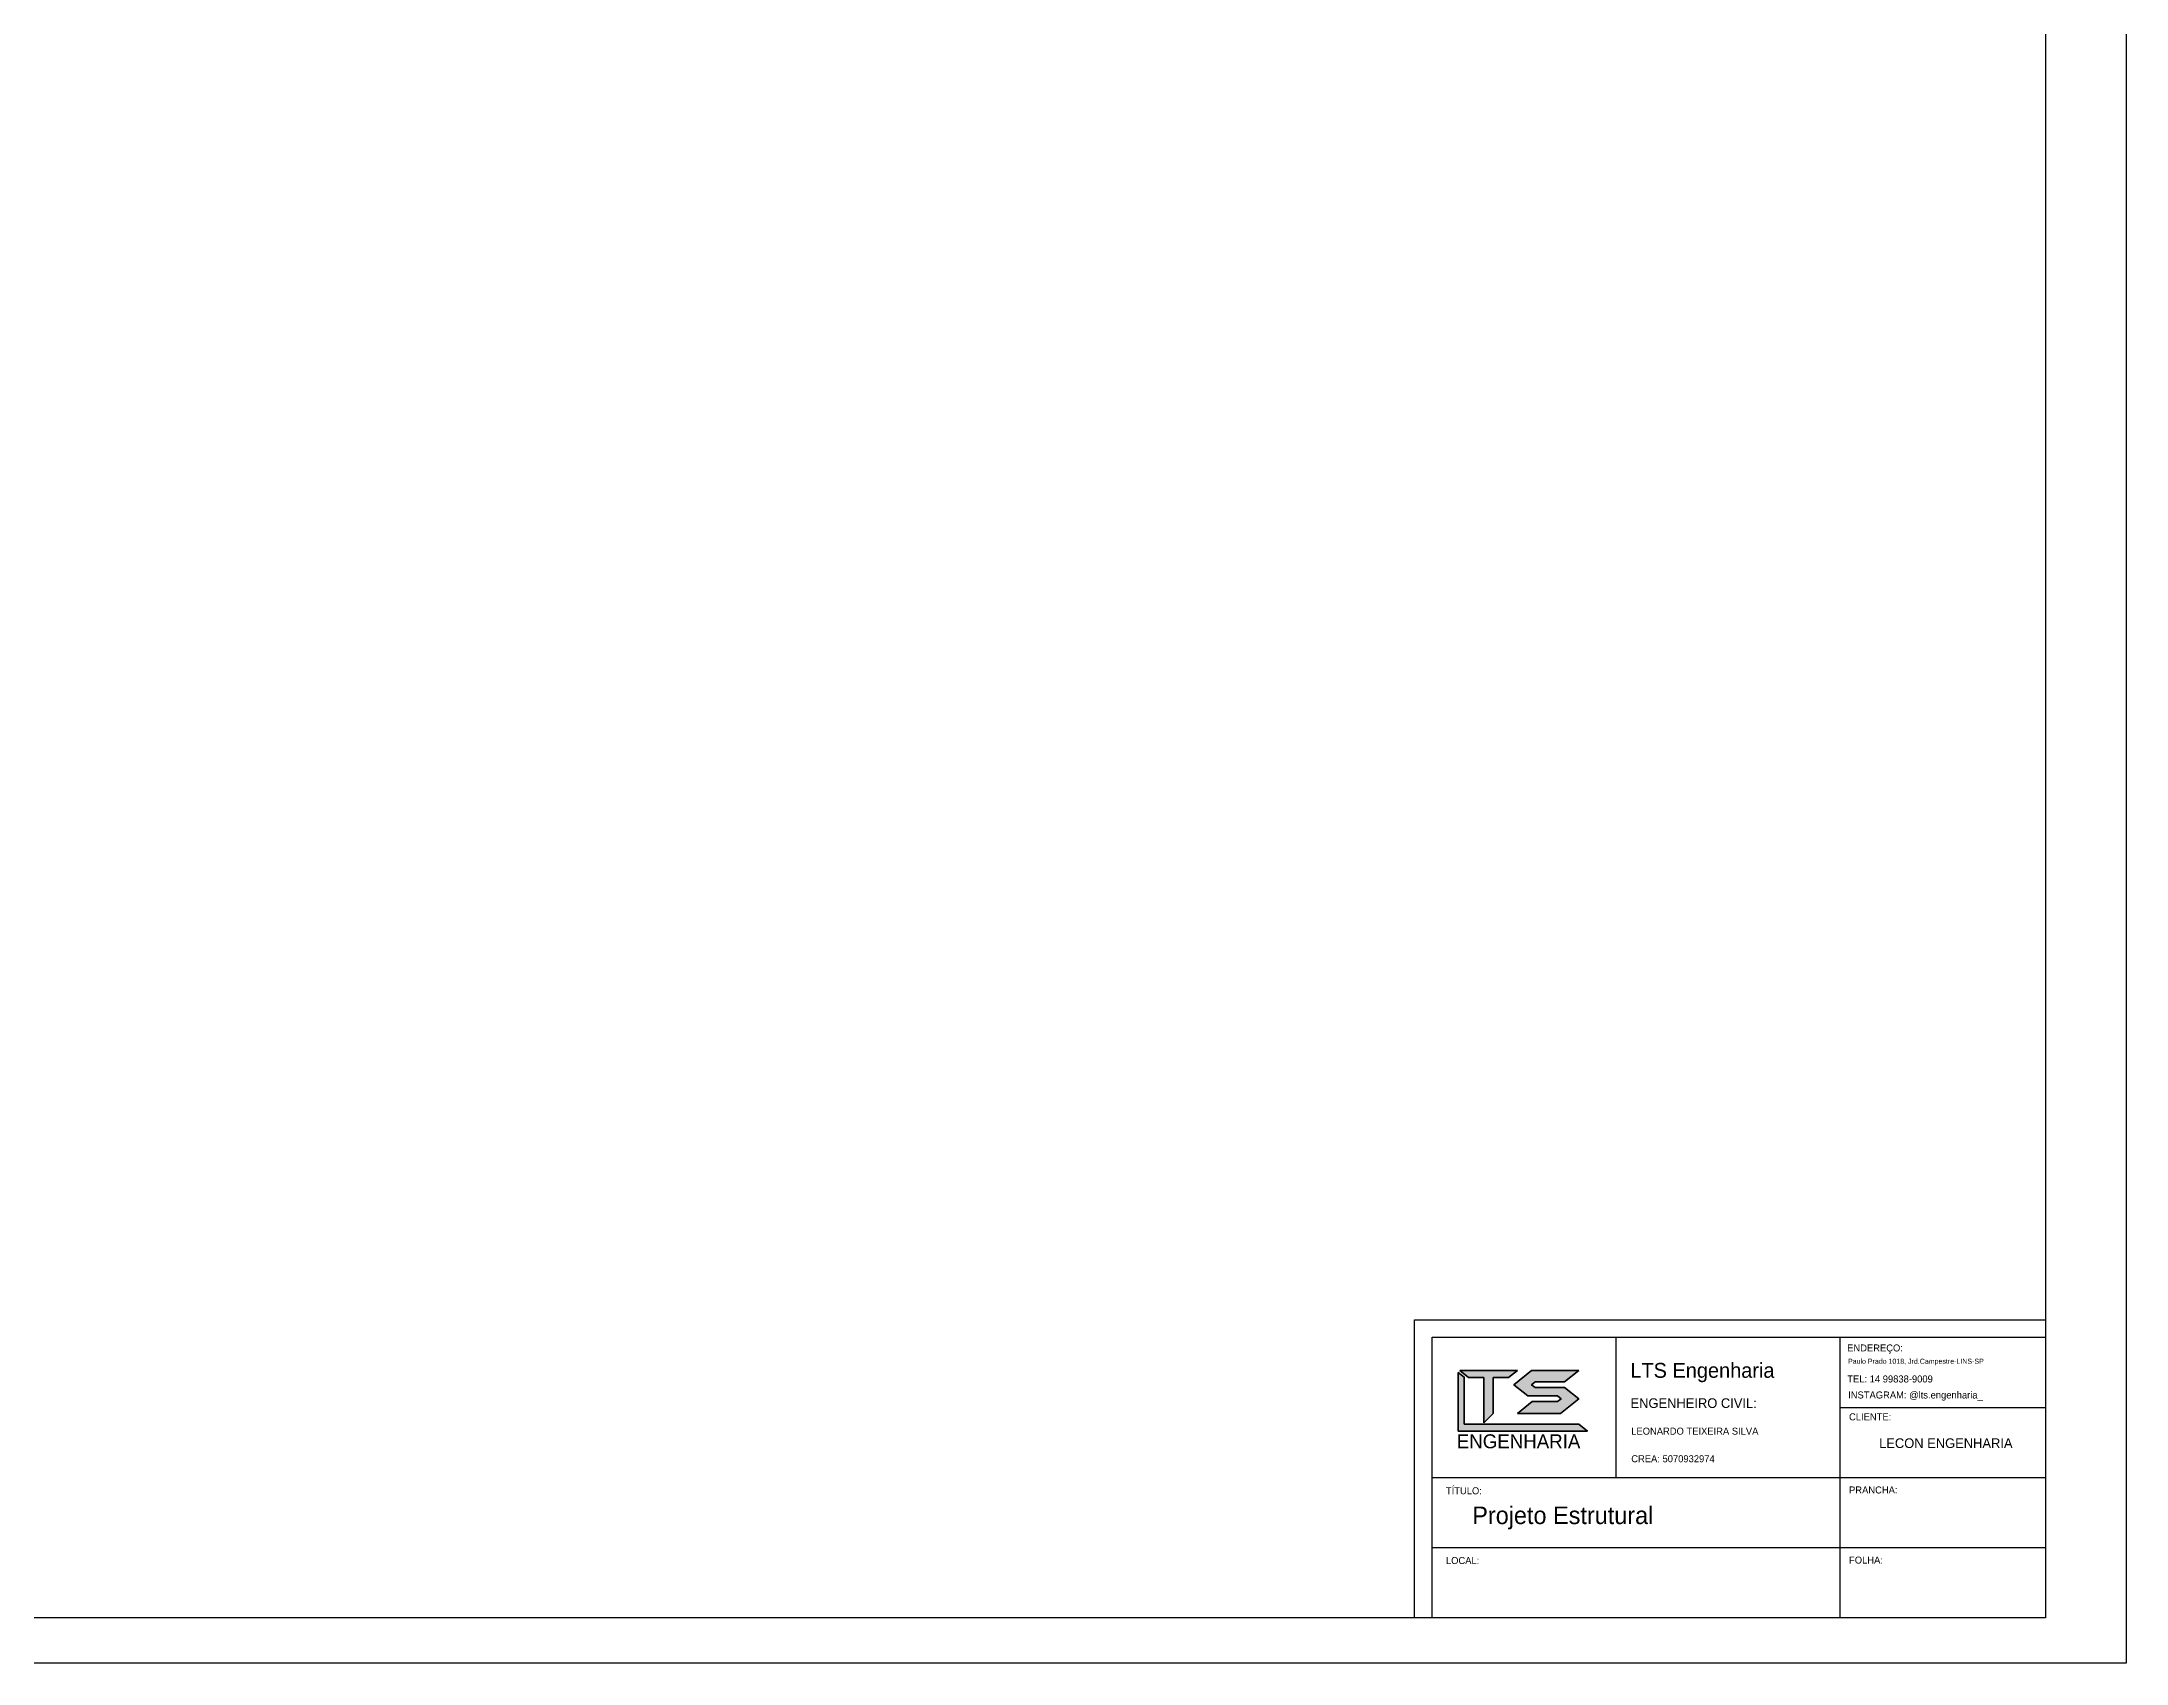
# Model space of a CAD drawing. Header units: millimetres. Extents: x -8 to 605, y -494 to 220.
# Drawn here: x 166.8 to 226.2, y 92.2 to 138.5 of the extents above; entities that cross this region are included whole.
import ezdxf

# ---------------------------------------------------------------- set-up
doc = ezdxf.new("R2010")
doc.units = ezdxf.units.MM
doc.header["$MEASUREMENT"] = 0
doc.layers.add('FOLHA', color=7, linetype='Continuous')

msp = doc.modelspace()

# ---------------------------------------------------------------- hatches: boundary and pattern name
h = msp.add_hatch(color=7)
h.dxf.hatch_style = 1
h.paths.add_polyline_path([(207.3406, 100.4064), (207.173, 100.5404), (207.173, 98.8649), (210.8592, 98.8649), (210.6079, 99.066), (207.3406, 99.066)])
h.paths.add_polyline_path([(208.1699, 100.3941), (208.6055, 100.3941), (208.8569, 100.5952), (208.7731, 100.5952), (207.2149, 100.5952), (207.4662, 100.3941), (207.9018, 100.3941), (207.9018, 99.1047), (208.1699, 99.3728)])
h.paths.add_polyline_path([(209.3622, 100.1123), (209.2613, 100.193), (209.3622, 100.2737), (210.2061, 100.2737), (210.6079, 100.5952), (209.2613, 100.5952), (208.7587, 100.193), (209.1605, 99.8716), (210.0043, 99.8716), (210.1052, 99.7909), (210.0043, 99.7102), (209.2787, 99.7102), (208.8569, 99.3728), (210.0852, 99.3728), (210.6079, 99.7909), (210.2061, 100.1123)])

# ---------------------------------------------------------------- linework, layer by layer
at = {"color": 7}
for p, q in [((226.2239, 176.3473), (226.2239, 92.2473)), ((223.9239, 175.0473), (223.9239, 93.5473)), ((205.9239, 102.0473), (223.9239, 102.0473)), ((205.9239, 101.5473), (205.9239, 102.0473)), ((205.9239, 93.5473), (205.9239, 101.5473)), ((206.4239, 93.5473), (206.4239, 101.5473)), ((206.4239, 101.5473), (223.9239, 101.5473)), ((211.6739, 97.5473), (211.6739, 101.5473)), ((218.0577, 101.5473), (218.0577, 93.5473)), ((223.9239, 101.5473), (223.9239, 93.5473)), ((207.173, 100.5404), (207.173, 98.8649)), ((207.3406, 100.4064), (207.173, 100.5404)), ((207.173, 100.5404), (207.173, 98.8649)), ((207.2149, 100.5952), (207.4662, 100.3941)), ((208.8569, 100.5952), (207.2149, 100.5952)), ((208.6055, 100.3941), (208.8569, 100.5952)), ((209.2613, 100.5952), (208.7587, 100.193)), ((210.6079, 100.5952), (209.2613, 100.5952)), ((210.2061, 100.2737), (210.6079, 100.5952)), ((207.3406, 99.066), (207.3406, 100.4064)), ((207.4662, 100.3941), (207.9018, 100.3941)), ((207.9018, 100.3941), (207.9018, 99.1047)), ((208.1699, 99.3728), (208.1699, 100.3941)), ((208.1699, 100.3941), (208.6055, 100.3941)), ((208.7587, 100.193), (209.1605, 99.8716)), ((209.2613, 100.193), (209.3622, 100.2737)), ((209.3622, 100.1123), (209.2613, 100.193)), ((209.3622, 100.2737), (210.2061, 100.2737)), ((210.2061, 100.1123), (209.3622, 100.1123)), ((210.6079, 99.7909), (210.2061, 100.1123)), ((207.9018, 99.1047), (208.1699, 99.3728)), ((209.2787, 99.7102), (208.8569, 99.3728)), ((208.8569, 99.3728), (210.0852, 99.3728)), ((209.1605, 99.8716), (210.0043, 99.8716)), ((210.0043, 99.7102), (209.2787, 99.7102)), ((210.0043, 99.8716), (210.1052, 99.7909)), ((210.1052, 99.7909), (210.0043, 99.7102)), ((210.0852, 99.3728), (210.6079, 99.7909)), ((218.0577, 99.5473), (223.9239, 99.5473)), ((207.173, 98.8649), (210.8592, 98.8649)), ((210.6079, 99.066), (207.3406, 99.066)), ((210.8592, 98.8649), (210.6079, 99.066)), ((206.4239, 97.5473), (223.9239, 97.5473)), ((206.4239, 95.5473), (223.9239, 95.5473)), ((223.9239, 93.5473), (109.6239, 93.5473)), ((223.9239, 93.5473), (206.4239, 93.5473)), ((223.9239, 93.5473), (206.4239, 93.5473)), ((226.2239, 92.2473), (107.3239, 92.2473))]:
    msp.add_line(p, q, dxfattribs=at)
for points in [[(207.3406, 99.066), (210.6079, 99.066), (210.8592, 98.8649), (207.173, 98.8649), (207.173, 100.5404), (207.3406, 100.4064)], [(207.173, 98.8649), (210.8592, 98.8649), (210.6079, 99.066), (207.3406, 99.066), (207.3406, 100.4064), (207.173, 100.5404)], [(207.9018, 100.3941), (207.4662, 100.3941), (207.2149, 100.5952), (208.7731, 100.5952), (208.8569, 100.5952), (208.6055, 100.3941), (208.1699, 100.3941), (208.1699, 99.3728), (207.9018, 99.1047)], [(207.4662, 100.3941), (207.9018, 100.3941), (207.9018, 99.1047), (208.1699, 99.3728), (208.1699, 100.3941), (208.6055, 100.3941), (208.8569, 100.5952), (207.2149, 100.5952)], [(209.2613, 100.193), (209.3622, 100.2737), (210.2061, 100.2737), (210.6079, 100.5952), (209.2613, 100.5952), (208.7587, 100.193), (209.1605, 99.8716), (210.0043, 99.8716), (210.1052, 99.7909), (210.0043, 99.7102), (209.2787, 99.7102), (208.8569, 99.3728), (210.0852, 99.3728), (210.6079, 99.7909), (210.2061, 100.1123), (209.3622, 100.1123), (210.2061, 100.1123), (210.6079, 99.7909), (210.0852, 99.3728), (208.8569, 99.3728), (209.2787, 99.7102), (210.0043, 99.7102), (210.1052, 99.7909), (210.0043, 99.8716), (209.1605, 99.8716), (208.7587, 100.193), (209.2613, 100.5952), (210.6079, 100.5952), (210.2061, 100.2737), (209.3622, 100.2737), (209.2613, 100.193), (209.3622, 100.1123)]]:
    msp.add_lwpolyline(points, close=True, dxfattribs=at)

# ---------------------------------------------------------------- texts
for s, height, p in [('ENDEREÇO:', 0.2, (218.263, 101.1413)), ('LTS Engenharia', 0.425339, (212.0802, 100.3899)), ('Paulo Prado 1018, Jrd.Campestre-LINS-SP', 0.144994, (218.286, 100.7894)), ('TEL: 14 99838-9009', 0.2, (218.2671, 100.2567)), ('INSTAGRAM: @lts.engenharia_', 0.2, (218.2916, 99.7999)), ('ENGENHEIRO CIVIL:', 0.275339, (212.0848, 99.5295)), ('CLIENTE:', 0.2, (218.3172, 99.1764)), ('ENGENHARIA', 0.39848, (207.1308, 98.3795)), ('LEONARDO TEIXEIRA SILVA', 0.2, (212.105, 98.7686)), ('CREA: 5070932974', 0.2, (212.106, 97.9815)), ('TÍTULO:', 0.2, (206.8206, 97.0685)), ('PRANCHA:', 0.2, (218.3172, 97.0909)), ('Projeto Estrutural', 0.5, (207.5711, 96.2181)), ('LOCAL:', 0.2, (206.8206, 95.0788)), ('FOLHA:', 0.2, (218.3172, 95.0917))]:
    msp.add_text(s, height=height, dxfattribs=at).set_placement(p)
at = {"layer": 'FOLHA'}
msp.add_text('LECON ENGENHARIA', height=0.275339, dxfattribs=at).set_placement((219.1743, 98.3876))

doc.saveas('drawing.dxf')
